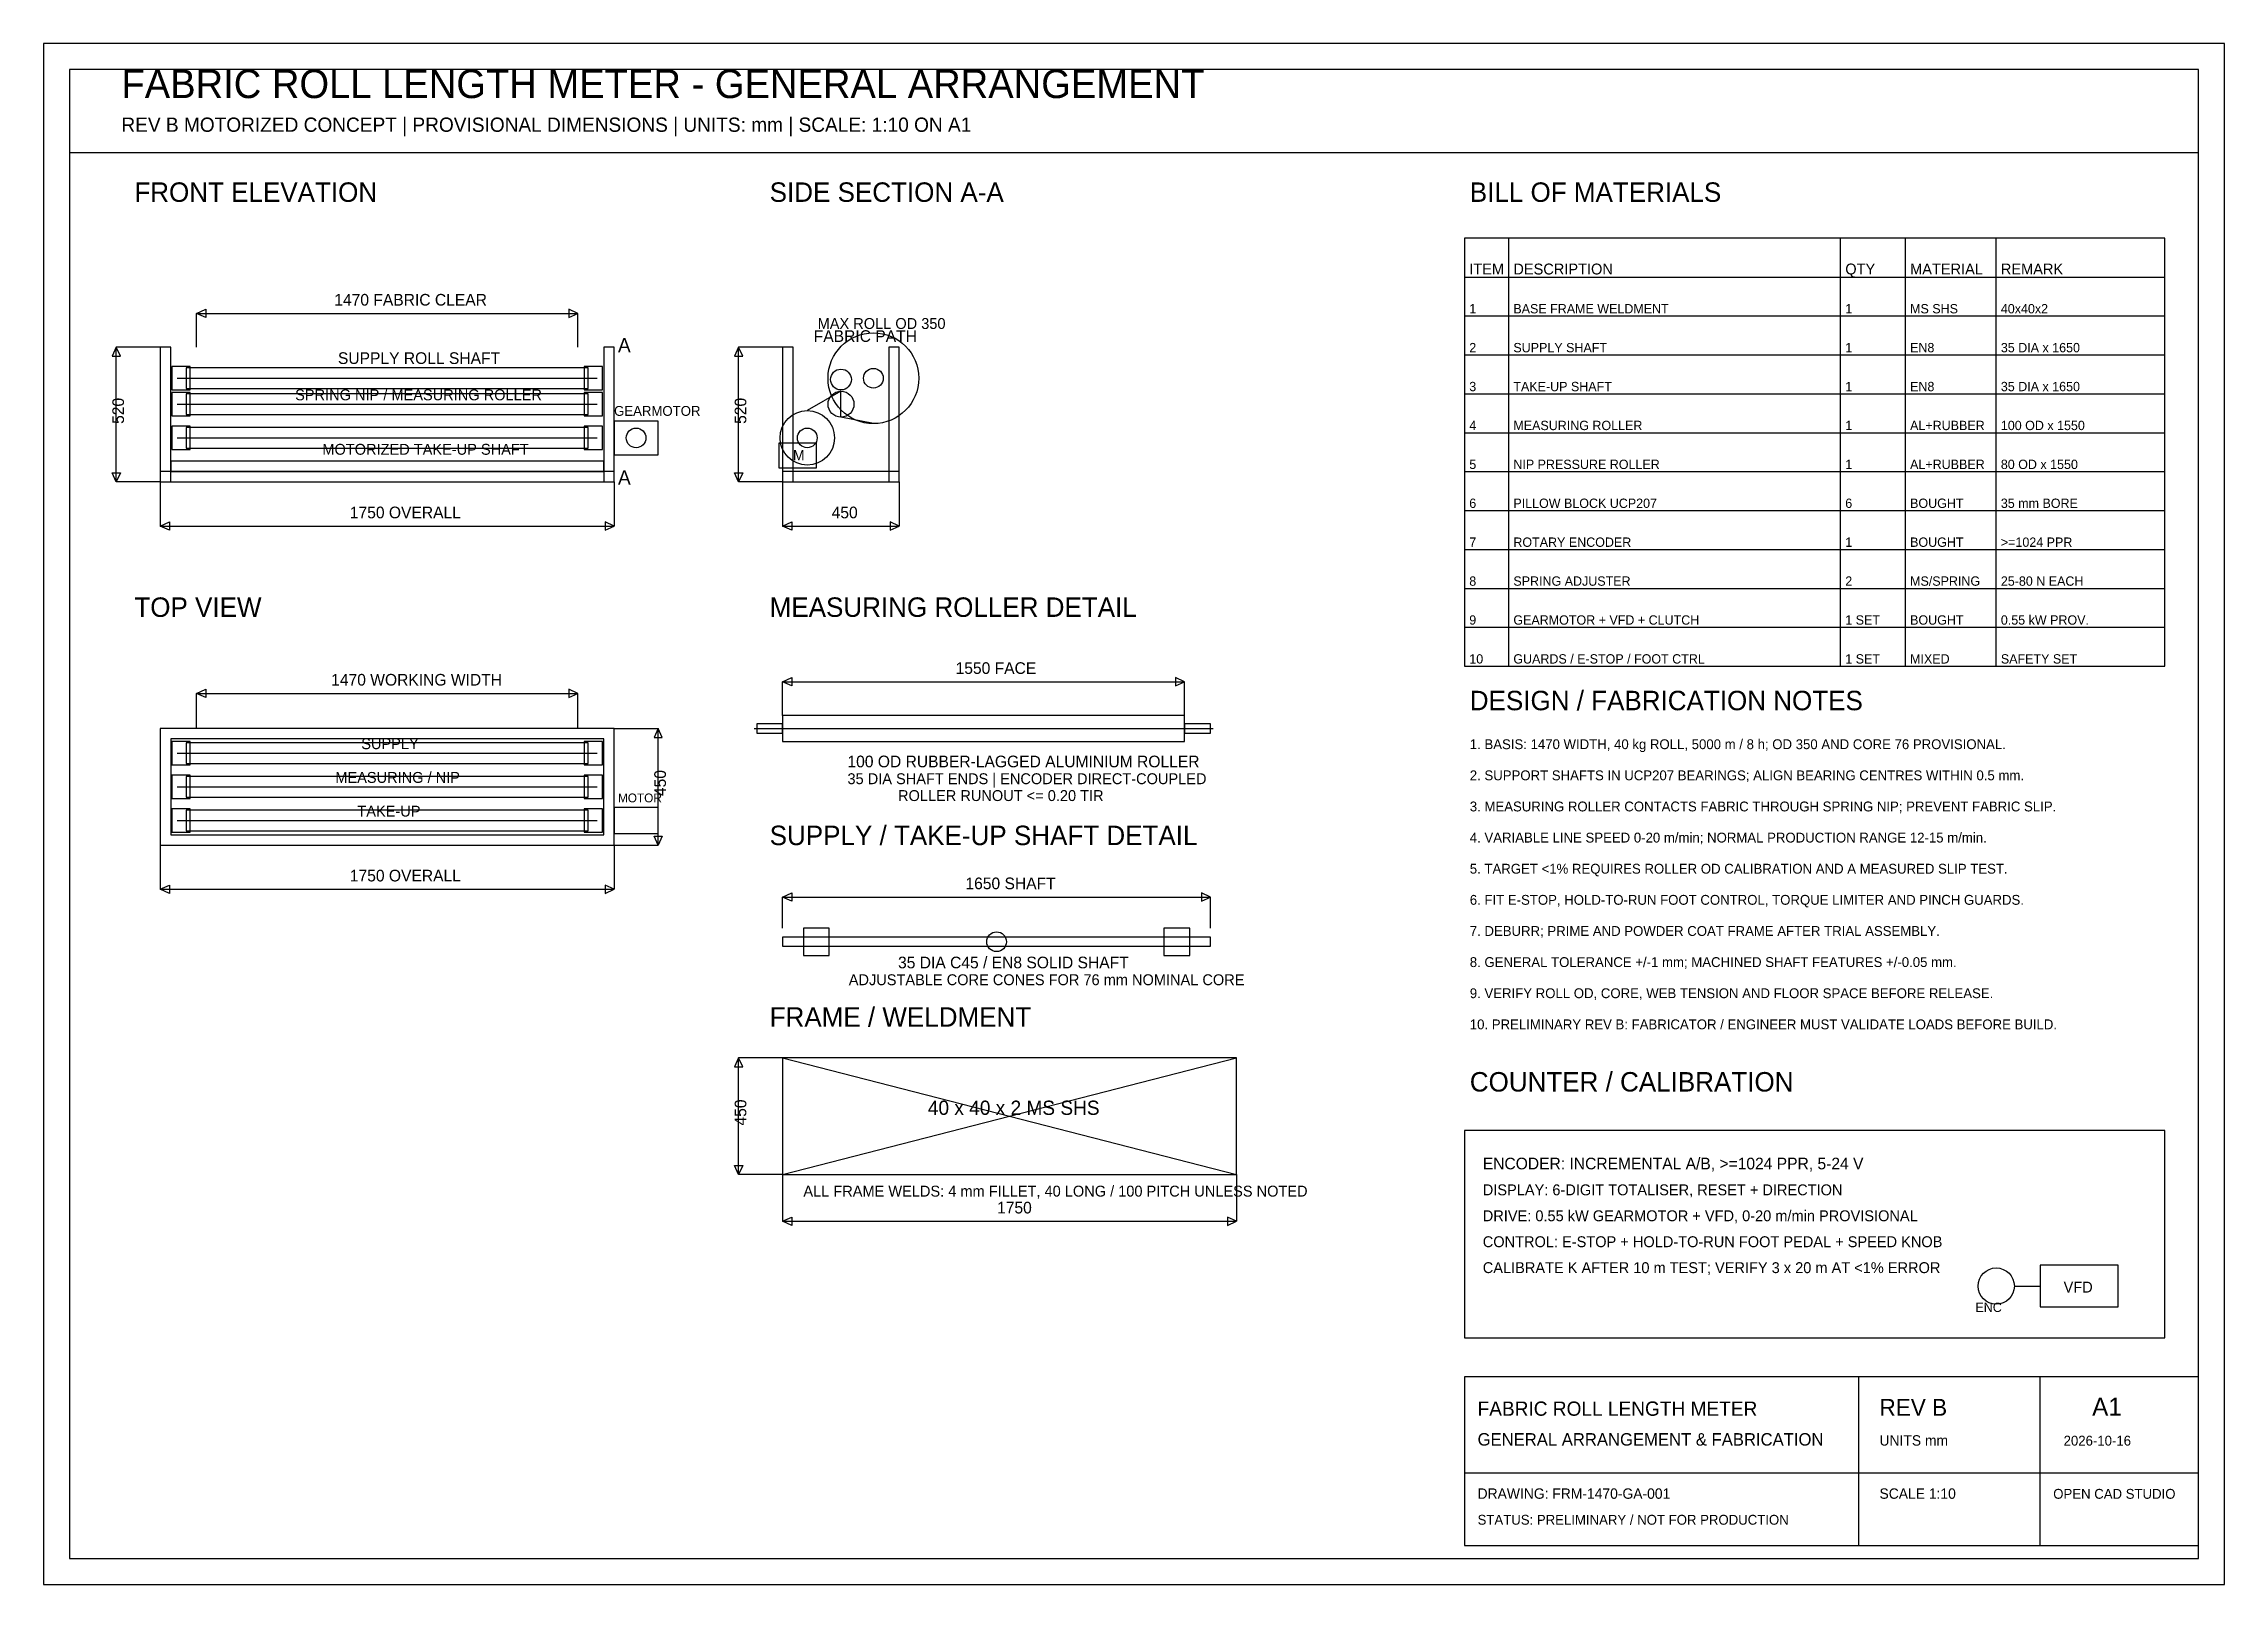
# Model space of a CAD drawing. Header units: metres. Extents: x 0 to 8410, y 0 to 5940.
import ezdxf

# ---------------------------------------------------------------- set-up
doc = ezdxf.new("R2010")
doc.units = ezdxf.units.M
for name, color, linetype in [('BEARING', 7, 'Continuous'), ('CENTER', 7, 'Continuous'), ('DIM', 7, 'Continuous'), ('DRIVE', 7, 'Continuous'), ('FABRIC', 7, 'Continuous'), ('FRAME', 7, 'Continuous'), ('OBJECT', 7, 'Continuous'), ('ROLLER', 7, 'Continuous'), ('SHAFT', 7, 'Continuous'), ('SHEET', 7, 'Continuous'), ('TEXT', 7, 'Continuous'), ('TITLE', 7, 'Continuous')]:
    doc.layers.add(name, color=color, linetype=linetype)

msp = doc.modelspace()

# ---------------------------------------------------------------- linework, layer by layer
at = {"layer": 'BEARING', "color": 6}
for points in [[(495, 4605), (565, 4605), (565, 4695), (495, 4695)], [(2085, 4605), (2155, 4605), (2155, 4695), (2085, 4695)], [(495, 4505), (565, 4505), (565, 4595), (495, 4595)], [(2085, 4505), (2155, 4505), (2155, 4595), (2085, 4595)], [(495, 4375), (565, 4375), (565, 4465), (495, 4465)], [(2085, 4375), (2155, 4375), (2155, 4465), (2085, 4465)], [(495, 3160), (565, 3160), (565, 3250), (495, 3250)], [(2085, 3160), (2155, 3160), (2155, 3250), (2085, 3250)], [(495, 3030), (565, 3030), (565, 3120), (495, 3120)], [(2085, 3030), (2155, 3030), (2155, 3120), (2085, 3120)], [(495, 2900), (565, 2900), (565, 2990), (495, 2990)], [(2085, 2900), (2155, 2900), (2155, 2990), (2085, 2990)], [(2930, 2425), (3030, 2425), (3030, 2530), (2930, 2530)], [(4320, 2425), (4420, 2425), (4420, 2530), (4320, 2530)]]:
    msp.add_lwpolyline(points, close=True, dxfattribs=at)
at = {"layer": 'CENTER', "color": 4}
for p, q in [((530, 4650), (2120, 4650)), ((530, 4550), (2120, 4550)), ((530, 4420), (2120, 4420)), ((2740, 3300), (4510, 3300)), ((515, 3205), (2135, 3205)), ((515, 3075), (2135, 3075)), ((515, 2945), (2135, 2945))]:
    msp.add_line(p, q, dxfattribs=at)
at = {"layer": 'DIM', "color": 2}
for p, q in [((590, 4770), (590, 4900)), ((590, 4900), (2060, 4900)), ((2060, 4770), (2060, 4900)), ((450, 4770), (280, 4770)), ((280, 4250), (280, 4770)), ((2850, 4770), (2680, 4770)), ((2680, 4250), (2680, 4770)), ((450, 4250), (280, 4250)), ((450, 4250), (450, 4080)), ((2200, 4250), (2200, 4080)), ((2850, 4250), (2680, 4250)), ((2850, 4250), (2850, 4080)), ((3300, 4250), (3300, 4080)), ((450, 4080), (2200, 4080)), ((2850, 4080), (3300, 4080)), ((2850, 3350), (2850, 3480)), ((2850, 3480), (4400, 3480)), ((4400, 3350), (4400, 3480)), ((590, 3300), (590, 3435)), ((590, 3435), (2060, 3435)), ((2060, 3300), (2060, 3435)), ((2200, 3300), (2370, 3300)), ((2370, 2850), (2370, 3300)), ((450, 2850), (450, 2680)), ((2200, 2850), (2200, 2680)), ((2200, 2850), (2370, 2850)), ((450, 2680), (2200, 2680)), ((2850, 2530), (2850, 2650)), ((2850, 2650), (4500, 2650)), ((4500, 2530), (4500, 2650)), ((2850, 2030), (2680, 2030)), ((2680, 1580), (2680, 2030)), ((2850, 1580), (2680, 1580)), ((2850, 1580), (2850, 1400)), ((4600, 1580), (4600, 1400)), ((2850, 1400), (4600, 1400))]:
    msp.add_line(p, q, dxfattribs=at)
for points in [[(590, 4900), (625, 4916), (625, 4884)], [(2060, 4900), (2025, 4916), (2025, 4884)], [(280, 4770), (264, 4735), (296, 4735)], [(2680, 4770), (2664, 4735), (2696, 4735)], [(280, 4250), (264, 4285), (296, 4285)], [(2680, 4250), (2664, 4285), (2696, 4285)], [(450, 4080), (485, 4096), (485, 4064)], [(2200, 4080), (2165, 4096), (2165, 4064)], [(2850, 4080), (2885, 4096), (2885, 4064)], [(3300, 4080), (3265, 4096), (3265, 4064)], [(590, 3435), (625, 3451), (625, 3419)], [(2060, 3435), (2025, 3451), (2025, 3419)], [(2850, 3480), (2885, 3496), (2885, 3464)], [(4400, 3480), (4365, 3496), (4365, 3464)], [(2370, 3300), (2354, 3265), (2386, 3265)], [(2370, 2850), (2354, 2885), (2386, 2885)], [(450, 2680), (485, 2696), (485, 2664)], [(2200, 2680), (2165, 2696), (2165, 2664)], [(2850, 2650), (2885, 2666), (2885, 2634)], [(4500, 2650), (4465, 2666), (4465, 2634)], [(2680, 2030), (2664, 1995), (2696, 1995)], [(2680, 1580), (2664, 1615), (2696, 1615)], [(2850, 1400), (2885, 1416), (2885, 1384)], [(4600, 1400), (4565, 1416), (4565, 1384)]]:
    msp.add_lwpolyline(points, close=True, dxfattribs=at)
at = {"layer": 'DRIVE', "color": 1}
for points in [[(2200, 4355), (2370, 4355), (2370, 4485), (2200, 4485)], [(2835, 4305), (2980, 4305), (2980, 4400), (2835, 4400)], [(2200, 2895), (2370, 2895), (2370, 2995), (2200, 2995)], [(7700, 1070), (8000, 1070), (8000, 1230), (7700, 1230)]]:
    msp.add_lwpolyline(points, close=True, dxfattribs=at)
msp.add_circle((2285, 4420), 38, dxfattribs=at)
at = {"layer": 'FABRIC', "color": 8}
for p, q in [((3075, 4600), (2945, 4525)), ((3075, 4500), (3075, 4600)), ((3200, 4475), (3075, 4500))]:
    msp.add_line(p, q, dxfattribs=at)
msp.add_lwpolyline([(550, 4610), (2100, 4610), (2100, 4690), (550, 4690)], close=True, dxfattribs=at)
for centre, radius in [((3200, 4650), 175), ((2945, 4420), 105)]:
    msp.add_circle(centre, radius, dxfattribs=at)
at = {"layer": 'FRAME', "color": 3}
for p, q in [((2850, 1580), (4600, 2030)), ((2850, 2030), (4600, 1580))]:
    msp.add_line(p, q, dxfattribs=at)
for points in [[(450, 4250), (490, 4250), (490, 4770), (450, 4770)], [(2160, 4250), (2200, 4250), (2200, 4770), (2160, 4770)], [(2850, 4250), (2890, 4250), (2890, 4770), (2850, 4770)], [(3260, 4250), (3300, 4250), (3300, 4770), (3260, 4770)], [(450, 4250), (2200, 4250), (2200, 4290), (450, 4290)], [(490, 4290), (2160, 4290), (2160, 4330), (490, 4330)], [(2850, 4250), (3300, 4250), (3300, 4290), (2850, 4290)], [(450, 2850), (2200, 2850), (2200, 3300), (450, 3300)], [(490, 2890), (2160, 2890), (2160, 3260), (490, 3260)], [(2850, 1580), (4600, 1580), (4600, 2030), (2850, 2030)]]:
    msp.add_lwpolyline(points, close=True, dxfattribs=at)
at = {"layer": 'OBJECT', "color": 5}
msp.add_line((7600, 1150), (7700, 1150), dxfattribs=at)
msp.add_circle((7530, 1150), 70, dxfattribs=at)
at = {"layer": 'ROLLER', "color": 5}
for points in [[(550, 4510), (2100, 4510), (2100, 4590), (550, 4590)], [(550, 4380), (2100, 4380), (2100, 4460), (550, 4460)], [(2850, 3250), (4400, 3250), (4400, 3350), (2850, 3350)], [(550, 3165), (2100, 3165), (2100, 3245), (550, 3245)], [(550, 3035), (2100, 3035), (2100, 3115), (550, 3115)], [(550, 2905), (2100, 2905), (2100, 2985), (550, 2985)]]:
    msp.add_lwpolyline(points, close=True, dxfattribs=at)
for centre, radius in [((3075, 4645), 40), ((3075, 4550), 50)]:
    msp.add_circle(centre, radius, dxfattribs=at)
at = {"layer": 'SHAFT', "color": 1}
for p, q in [((515, 4650), (2135, 4650)), ((515, 4550), (2135, 4550)), ((515, 4420), (2135, 4420))]:
    msp.add_line(p, q, dxfattribs=at)
for points in [[(2750, 3282), (2850, 3282), (2850, 3318), (2750, 3318)], [(4400, 3282), (4500, 3282), (4500, 3318), (4400, 3318)], [(2850, 2460), (4500, 2460), (4500, 2495), (2850, 2495)]]:
    msp.add_lwpolyline(points, close=True, dxfattribs=at)
for centre in [(3200, 4650), (2945, 4420), (3675, 2477.5)]:
    msp.add_circle(centre, 38, dxfattribs=at)
at = {"layer": 'SHEET', "color": 7}
for p, q in [((100, 5520), (8310, 5520)), ((5650, 3540), (5650, 5190)), ((6930, 3540), (6930, 5190)), ((7180, 3540), (7180, 5190)), ((7530, 3540), (7530, 5190)), ((5480, 5040), (8180, 5040)), ((5480, 4890), (8180, 4890)), ((5480, 4740), (8180, 4740)), ((5480, 4590), (8180, 4590)), ((5480, 4440), (8180, 4440)), ((5480, 4290), (8180, 4290)), ((5480, 4140), (8180, 4140)), ((5480, 3990), (8180, 3990)), ((5480, 3840), (8180, 3840)), ((5480, 3690), (8180, 3690)), ((7000, 150), (7000, 800)), ((7700, 150), (7700, 800)), ((5480, 430), (8310, 430))]:
    msp.add_line(p, q, dxfattribs=at)
for points in [[(0, 0), (8410, 0), (8410, 5940), (0, 5940)], [(100, 100), (8310, 100), (8310, 5840), (100, 5840)], [(5480, 3540), (8180, 3540), (8180, 5190), (5480, 5190)], [(5480, 950), (8180, 950), (8180, 1750), (5480, 1750)], [(5480, 150), (8310, 150), (8310, 800), (5480, 800)]]:
    msp.add_lwpolyline(points, close=True, dxfattribs=at)

# ---------------------------------------------------------------- texts
at = {"layer": 'DIM', "color": 2}
for s, height, p in [('1470 FABRIC CLEAR', 45, (1121, 4930)), ('MAX ROLL OD 350', 42, (2985, 4840)), ('A', 55, (2215, 4750)), ('A', 55, (2215, 4240)), ('1750 OVERALL', 45, (1181, 4110)), ('450', 45, (3039, 4110)), ('1550 FACE', 45, (3517, 3510)), ('1470 WORKING WIDTH', 45, (1109, 3465)), ('ROLLER RUNOUT <= 0.20 TIR', 42, (3295, 3020)), ('1750 OVERALL', 45, (1181, 2710)), ('1650 SHAFT', 45, (3555, 2680)), ('1750', 45, (3677, 1430))]:
    msp.add_text(s, height=height, dxfattribs=at).set_placement(p)
for s, p in [('520', (310, 4474)), ('520', (2710, 4474)), ('450', (2400, 3039)), ('450', (2710, 1769))]:
    msp.add_text(s, height=45, rotation=90, dxfattribs=at).set_placement(p)
at = {"layer": 'TEXT', "color": 7}
for s, height, p in [('ITEM', 42, (5498, 5050)), ('DESCRIPTION', 42, (5668, 5050)), ('QTY', 42, (6948, 5050)), ('MATERIAL', 42, (7198, 5050)), ('REMARK', 42, (7548, 5050)), ('1', 36, (5498, 4900)), ('BASE FRAME WELDMENT', 36, (5668, 4900)), ('1', 36, (6948, 4900)), ('MS SHS', 36, (7198, 4900)), ('40x40x2', 36, (7548, 4900)), ('2', 36, (5498, 4750)), ('SUPPLY SHAFT', 36, (5668, 4750)), ('1', 36, (6948, 4750)), ('EN8', 36, (7198, 4750)), ('35 DIA x 1650', 36, (7548, 4750)), ('3', 36, (5498, 4600)), ('TAKE-UP SHAFT', 36, (5668, 4600)), ('1', 36, (6948, 4600)), ('EN8', 36, (7198, 4600)), ('35 DIA x 1650', 36, (7548, 4600)), ('4', 36, (5498, 4450)), ('MEASURING ROLLER', 36, (5668, 4450)), ('1', 36, (6948, 4450)), ('AL+RUBBER', 36, (7198, 4450)), ('100 OD x 1550', 36, (7548, 4450)), ('5', 36, (5498, 4300)), ('NIP PRESSURE ROLLER', 36, (5668, 4300)), ('1', 36, (6948, 4300)), ('AL+RUBBER', 36, (7198, 4300)), ('80 OD x 1550', 36, (7548, 4300)), ('6', 36, (5498, 4150)), ('PILLOW BLOCK UCP207', 36, (5668, 4150)), ('6', 36, (6948, 4150)), ('BOUGHT', 36, (7198, 4150)), ('35 mm BORE', 36, (7548, 4150)), ('7', 36, (5498, 4000)), ('ROTARY ENCODER', 36, (5668, 4000)), ('1', 36, (6948, 4000)), ('BOUGHT', 36, (7198, 4000)), ('>=1024 PPR', 36, (7548, 4000)), ('8', 36, (5498, 3850)), ('SPRING ADJUSTER', 36, (5668, 3850)), ('2', 36, (6948, 3850)), ('MS/SPRING', 36, (7198, 3850)), ('25-80 N EACH', 36, (7548, 3850)), ('9', 36, (5498, 3700)), ('GEARMOTOR + VFD + CLUTCH', 36, (5668, 3700)), ('1 SET', 36, (6948, 3700)), ('BOUGHT', 36, (7198, 3700)), ('0.55 kW PROV.', 36, (7548, 3700)), ('10', 36, (5498, 3550)), ('GUARDS / E-STOP / FOOT CTRL', 36, (5668, 3550)), ('1 SET', 36, (6948, 3550)), ('MIXED', 36, (7198, 3550)), ('SAFETY SET', 36, (7548, 3550)), ('1. BASIS: 1470 WIDTH, 40 kg ROLL, 5000 m / 8 h; OD 350 AND CORE 76 PROVISIONAL.', 38, (5500, 3220)), ('2. SUPPORT SHAFTS IN UCP207 BEARINGS; ALIGN BEARING CENTRES WITHIN 0.5 mm.', 38, (5500, 3100)), ('3. MEASURING ROLLER CONTACTS FABRIC THROUGH SPRING NIP; PREVENT FABRIC SLIP.', 38, (5500, 2980)), ('4. VARIABLE LINE SPEED 0-20 m/min; NORMAL PRODUCTION RANGE 12-15 m/min.', 38, (5500, 2860)), ('5. TARGET <1% REQUIRES ROLLER OD CALIBRATION AND A MEASURED SLIP TEST.', 38, (5500, 2740)), ('6. FIT E-STOP, HOLD-TO-RUN FOOT CONTROL, TORQUE LIMITER AND PINCH GUARDS.', 38, (5500, 2620)), ('7. DEBURR; PRIME AND POWDER COAT FRAME AFTER TRIAL ASSEMBLY.', 38, (5500, 2500)), ('8. GENERAL TOLERANCE +/-1 mm; MACHINED SHAFT FEATURES +/-0.05 mm.', 38, (5500, 2380)), ('9. VERIFY ROLL OD, CORE, WEB TENSION AND FLOOR SPACE BEFORE RELEASE.', 38, (5500, 2260))]:
    msp.add_text(s, height=height, dxfattribs=at).set_placement(p)
at = {"layer": 'TEXT'}
for s, height, p in [('FABRIC PATH', 45, (2970, 4790)), ('SUPPLY ROLL SHAFT', 45, (1135, 4705)), ('SPRING NIP / MEASURING ROLLER', 42, (970, 4565)), ('MOTORIZED TAKE-UP SHAFT', 42, (1075, 4355)), ('SUPPLY', 42, (1225, 3220)), ('MEASURING / NIP', 42, (1125, 3090)), ('35 DIA SHAFT ENDS | ENCODER DIRECT-COUPLED', 42, (3100, 3085)), ('100 OD RUBBER-LAGGED ALUMINIUM ROLLER', 45, (3100, 3150)), ('TAKE-UP', 42, (1210, 2960)), ('35 DIA C45 / EN8 SOLID SHAFT', 45, (3295, 2375)), ('ADJUSTABLE CORE CONES FOR 76 mm NOMINAL CORE', 42, (3105, 2310)), ('40 x 40 x 2 MS SHS', 55, (3410, 1810)), ('ENCODER: INCREMENTAL A/B, >=1024 PPR, 5-24 V', 45, (5550, 1600)), ('ALL FRAME WELDS: 4 mm FILLET, 40 LONG / 100 PITCH UNLESS NOTED', 42, (2930, 1495)), ('DISPLAY: 6-DIGIT TOTALISER, RESET + DIRECTION', 42, (5550, 1500)), ('DRIVE: 0.55 kW GEARMOTOR + VFD, 0-20 m/min PROVISIONAL', 42, (5550, 1400)), ('CONTROL: E-STOP + HOLD-TO-RUN FOOT PEDAL + SPEED KNOB', 42, (5550, 1300)), ('CALIBRATE K AFTER 10 m TEST; VERIFY 3 x 20 m AT <1% ERROR', 42, (5550, 1200)), ('ENC', 36, (7450, 1050)), ('UNITS mm', 40, (7080, 535)), ('2026-10-16', 38, (7790, 535)), ('DRAWING: FRM-1470-GA-001', 40, (5530, 330)), ('SCALE 1:10', 40, (7080, 330)), ('OPEN CAD STUDIO', 38, (7750, 330))]:
    msp.add_text(s, height=height, dxfattribs=at).set_placement(p)
at = {"layer": 'TEXT', "color": 1}
for s, height, p in [('GEARMOTOR', 38, (2200, 4505)), ('M', 40, (2890, 4333)), ('MOTOR', 34, (2215, 3015)), ('VFD', 42, (7790, 1125))]:
    msp.add_text(s, height=height, dxfattribs=at).set_placement(p)
at = {"layer": 'TEXT', "color": 2}
for s, p in [('10. PRELIMINARY REV B: FABRICATOR / ENGINEER MUST VALIDATE LOADS BEFORE BUILD.', (5500, 2140)), ('STATUS: PRELIMINARY / NOT FOR PRODUCTION', (5530, 230))]:
    msp.add_text(s, height=38, dxfattribs=at).set_placement(p)
at = {"layer": 'TITLE', "color": 7}
for s, height, p in [('FABRIC ROLL LENGTH METER - GENERAL ARRANGEMENT', 110, (300, 5730)), ('REV B MOTORIZED CONCEPT | PROVISIONAL DIMENSIONS | UNITS: mm | SCALE: 1:10 ON A1', 55, (300, 5600)), ('FRONT ELEVATION', 75, (350, 5330)), ('SIDE SECTION A-A', 75, (2800, 5330)), ('BILL OF MATERIALS', 75, (5500, 5330)), ('TOP VIEW', 75, (350, 3730)), ('MEASURING ROLLER DETAIL', 75, (2800, 3730)), ('DESIGN / FABRICATION NOTES', 75, (5500, 3370)), ('SUPPLY / TAKE-UP SHAFT DETAIL', 75, (2800, 2850)), ('FRAME / WELDMENT', 75, (2800, 2150)), ('COUNTER / CALIBRATION', 75, (5500, 1900)), ('FABRIC ROLL LENGTH METER', 55, (5530, 650)), ('REV B', 65, (7080, 650)), ('A1', 70, (7900, 650)), ('GENERAL ARRANGEMENT & FABRICATION', 48, (5530, 535))]:
    msp.add_text(s, height=height, dxfattribs=at).set_placement(p)

doc.saveas('drawing.dxf')
